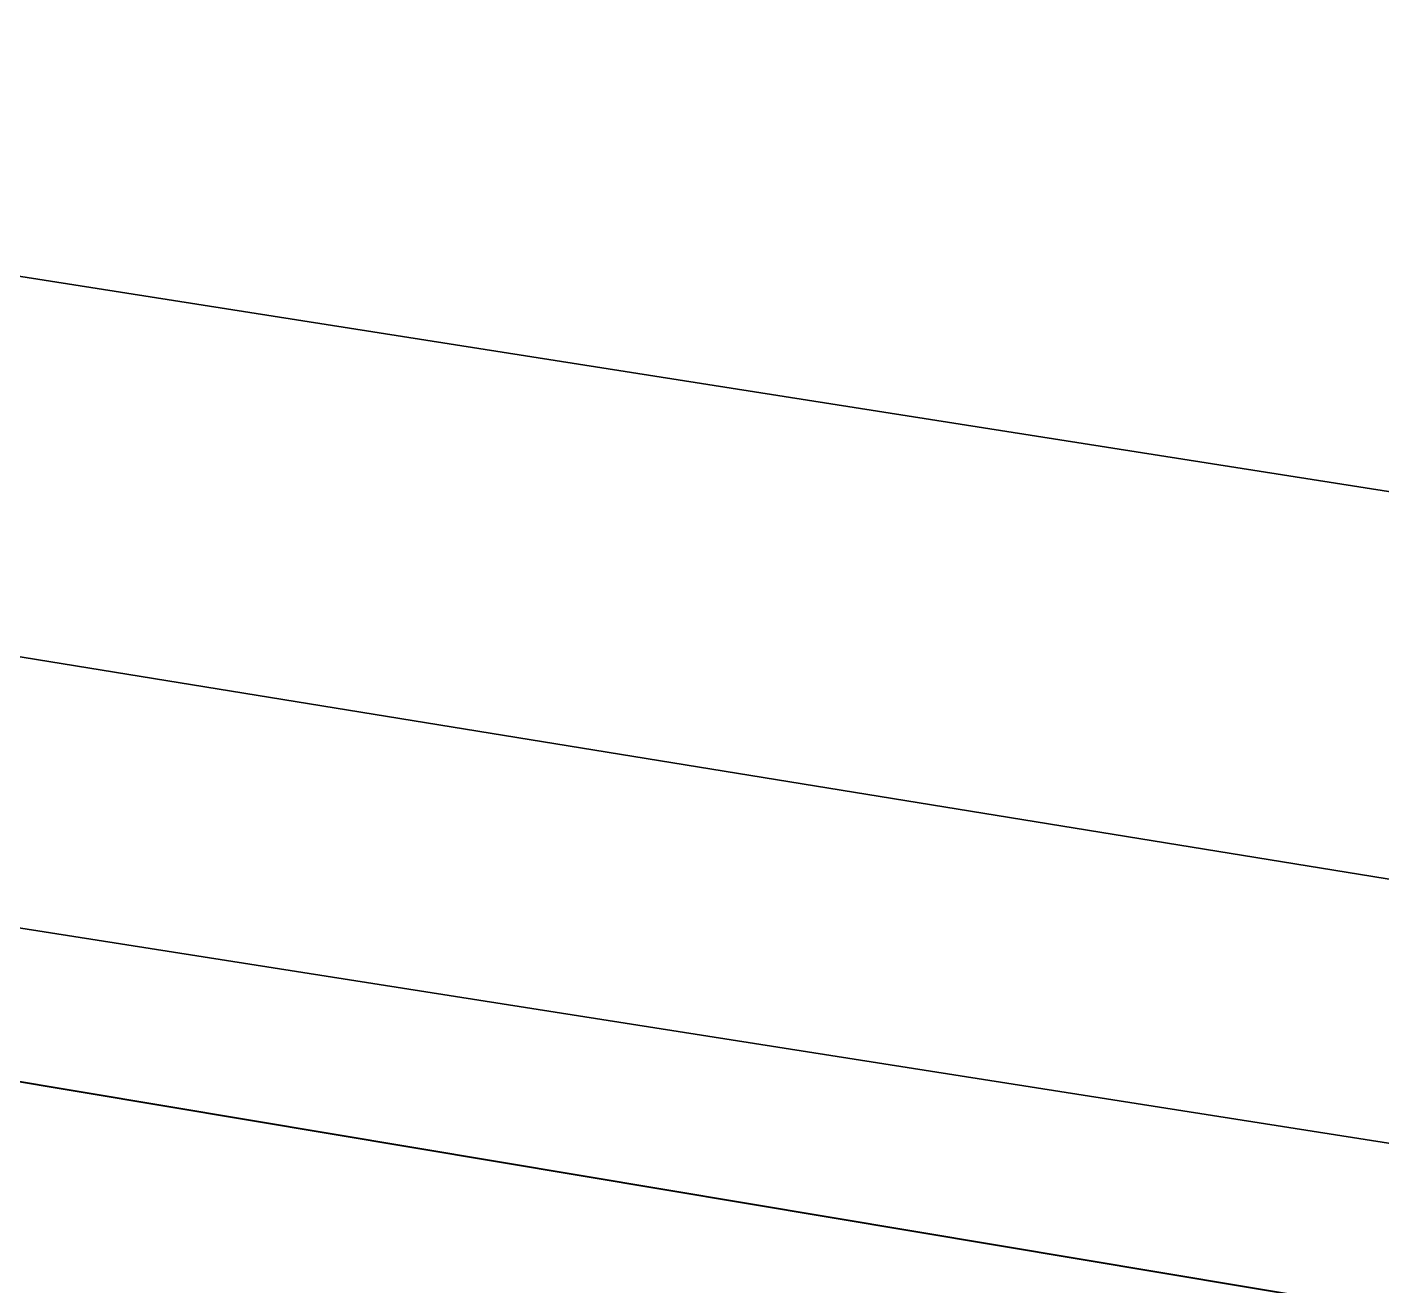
# Model space of a CAD drawing. Header units: metres. Extents: x 503497 to 504361, y 6966567 to 6966857.
# Drawn here: x 504125.0726 to 504125.1788, y 6966704.6656 to 6966704.7642 of the extents above; entities that cross this region are included whole.
import ezdxf

# ---------------------------------------------------------------- set-up
doc = ezdxf.new("R2010")
doc.units = ezdxf.units.M

msp = doc.modelspace()

# ---------------------------------------------------------------- linework, layer by layer
at = {"layer": 'SHADOW_APPROVED_20260129T071100'}
for points in [[(504168.8949, 6966699.7238), (504168.6104, 6966697.9001), (504078.1647, 6966712.1189), (504078.4492, 6966713.9426), (504168.8949, 6966699.7238)], [(504168.6104, 6966697.9001), (504168.9205, 6966697.8003), (504078.4748, 6966712.0191), (504078.1647, 6966712.1189), (504168.6104, 6966697.9001)], [(504168.9205, 6966697.8003), (504169.2405, 6966697.5447), (504078.7948, 6966711.7635), (504078.4748, 6966712.0191), (504168.9205, 6966697.8003)]]:
    msp.add_lwpolyline(points, close=True, dxfattribs=at)
at = {"layer": 'SHADOW_APPROVED_20261112T063500'}
for points in [[(504168.9205, 6966697.8003), (504169.2405, 6966697.5447), (504070.9622, 6966713.4989), (504070.6422, 6966713.7545), (504168.9205, 6966697.8003)], [(504169.2405, 6966697.5447), (504169.4022, 6966697.2624), (504071.1239, 6966713.2166), (504070.9622, 6966713.4989), (504169.2405, 6966697.5447)]]:
    msp.add_lwpolyline(points, close=True, dxfattribs=at)
at = {"layer": 'SHADOW_APPROVED_20261113T063500'}
for points in [[(504169.2405, 6966697.5447), (504169.4022, 6966697.2624), (504071.5921, 6966713.6321), (504071.4304, 6966713.9144), (504169.2405, 6966697.5447)], [(504169.4022, 6966697.2624), (504169.4593, 6966696.8594), (504071.6492, 6966713.2291), (504071.5921, 6966713.6321), (504169.4022, 6966697.2624)]]:
    msp.add_lwpolyline(points, close=True, dxfattribs=at)
at = {"layer": 'SHADOW_COMPARATOR_RL48_20260129T071100'}
for points in [[(504168.8949, 6966699.7238), (504168.6104, 6966697.9001), (504112.2132, 6966706.7662), (504112.4977, 6966708.5899), (504168.8949, 6966699.7238)], [(504168.6104, 6966697.9001), (504168.9205, 6966697.8003), (504112.5233, 6966706.6664), (504112.2132, 6966706.7662), (504168.6104, 6966697.9001)], [(504168.9205, 6966697.8003), (504169.2405, 6966697.5447), (504112.8433, 6966706.4108), (504112.5233, 6966706.6664), (504168.9205, 6966697.8003)]]:
    msp.add_lwpolyline(points, close=True, dxfattribs=at)
at = {"layer": 'SHADOW_COMPARATOR_RL48_20261112T063500'}
for points in [[(504168.9205, 6966697.8003), (504169.2405, 6966697.5447), (504107.9593, 6966707.4929), (504107.6393, 6966707.7485), (504168.9205, 6966697.8003)], [(504169.2405, 6966697.5447), (504169.4022, 6966697.2624), (504108.121, 6966707.2106), (504107.9593, 6966707.4929), (504169.2405, 6966697.5447)]]:
    msp.add_lwpolyline(points, close=True, dxfattribs=at)
at = {"layer": 'SHADOW_COMPARATOR_RL48_20261113T063500'}
for points in [[(504169.2405, 6966697.5447), (504169.4022, 6966697.2624), (504108.413, 6966707.4697), (504108.2513, 6966707.752), (504169.2405, 6966697.5447)], [(504169.4022, 6966697.2624), (504169.4593, 6966696.8594), (504108.4701, 6966707.0667), (504108.413, 6966707.4697), (504169.4022, 6966697.2624)]]:
    msp.add_lwpolyline(points, close=True, dxfattribs=at)

doc.saveas('drawing.dxf')
